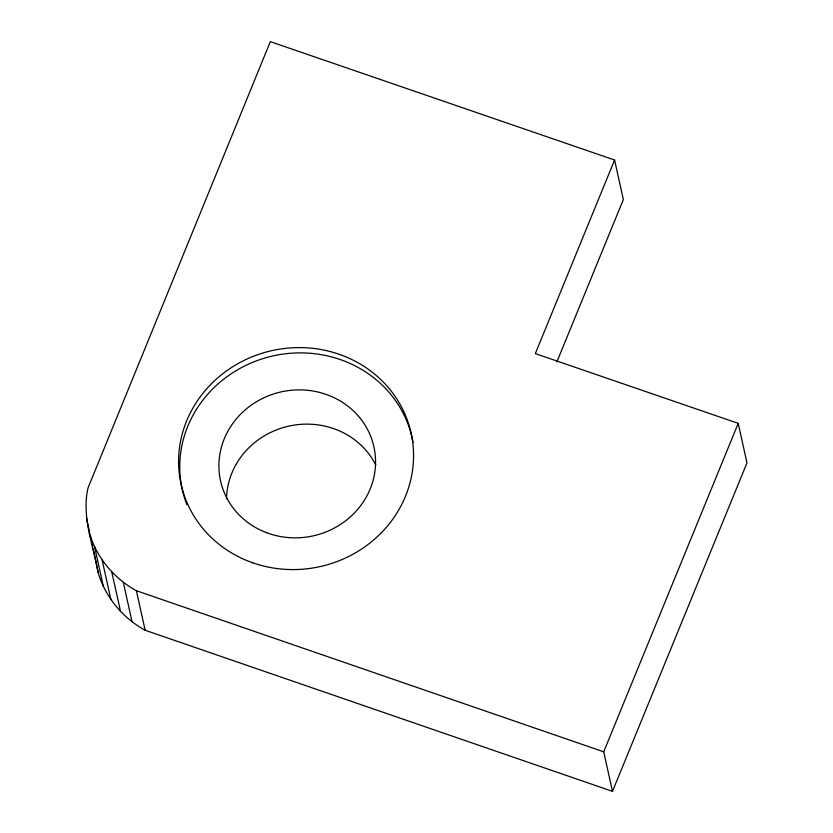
<?xml version="1.0" encoding="UTF-8"?>
<svg xmlns="http://www.w3.org/2000/svg" width="833" height="833" viewBox="0 0 833 833"><rect width="100%" height="100%" fill="white"/><g stroke="black" fill="none" stroke-linecap="round" stroke-linejoin="round"><path stroke-width="1.25" d="M614.587 160.019L535.317 353.598L738.215 423.362L746.982 462.888L612.484 791.35L145.14 630.248C122.701 617.961 105.239 597.022 98.096 572.365C93.046 544.574 81.436 516.418 88.069 487.826L270.329 41.65L614.587 160.019L623.355 199.545L556.881 361.866M612.484 791.35L603.717 751.824L738.215 423.362M89.339 532.839C96.472 557.496 113.944 578.425 136.373 590.722L603.717 751.824M136.373 590.722L145.14 630.248M123.294 582.298L132.062 621.824M111.799 572.032L120.566 611.557M102.167 560.172L110.935 599.698M94.618 547L103.386 586.526M86.445 518.022L89.464 531.61M90.006 534.078L91.099 539.013M91.651 541.492L92.744 546.427M93.296 548.895L98.096 572.365M186.894 504.704A117.807 110.633 -12.5 0 1 181.188 484.056M180.99 482.828A117.807 110.633 -12.5 0 1 278.94 354.733A117.807 110.633 -12.5 0 1 413.074 442.438M226.524 498.8A78.541 73.752 -12.5 0 1 288.551 426.184A78.541 73.752 -12.5 0 1 375.829 465.095M252.659 562.775A117.807 110.633 -12.5 0 0 412.325 439.637A117.807 110.633 -12.5 0 0 223.234 373.371A117.807 110.633 -12.5 0 0 252.659 562.775M266.643 532.714A78.541 73.752 -12.5 0 0 374.975 452.892A78.541 73.752 -12.5 0 0 250.098 405.983A78.541 73.752 -12.5 0 0 266.643 532.714"/></g></svg>
